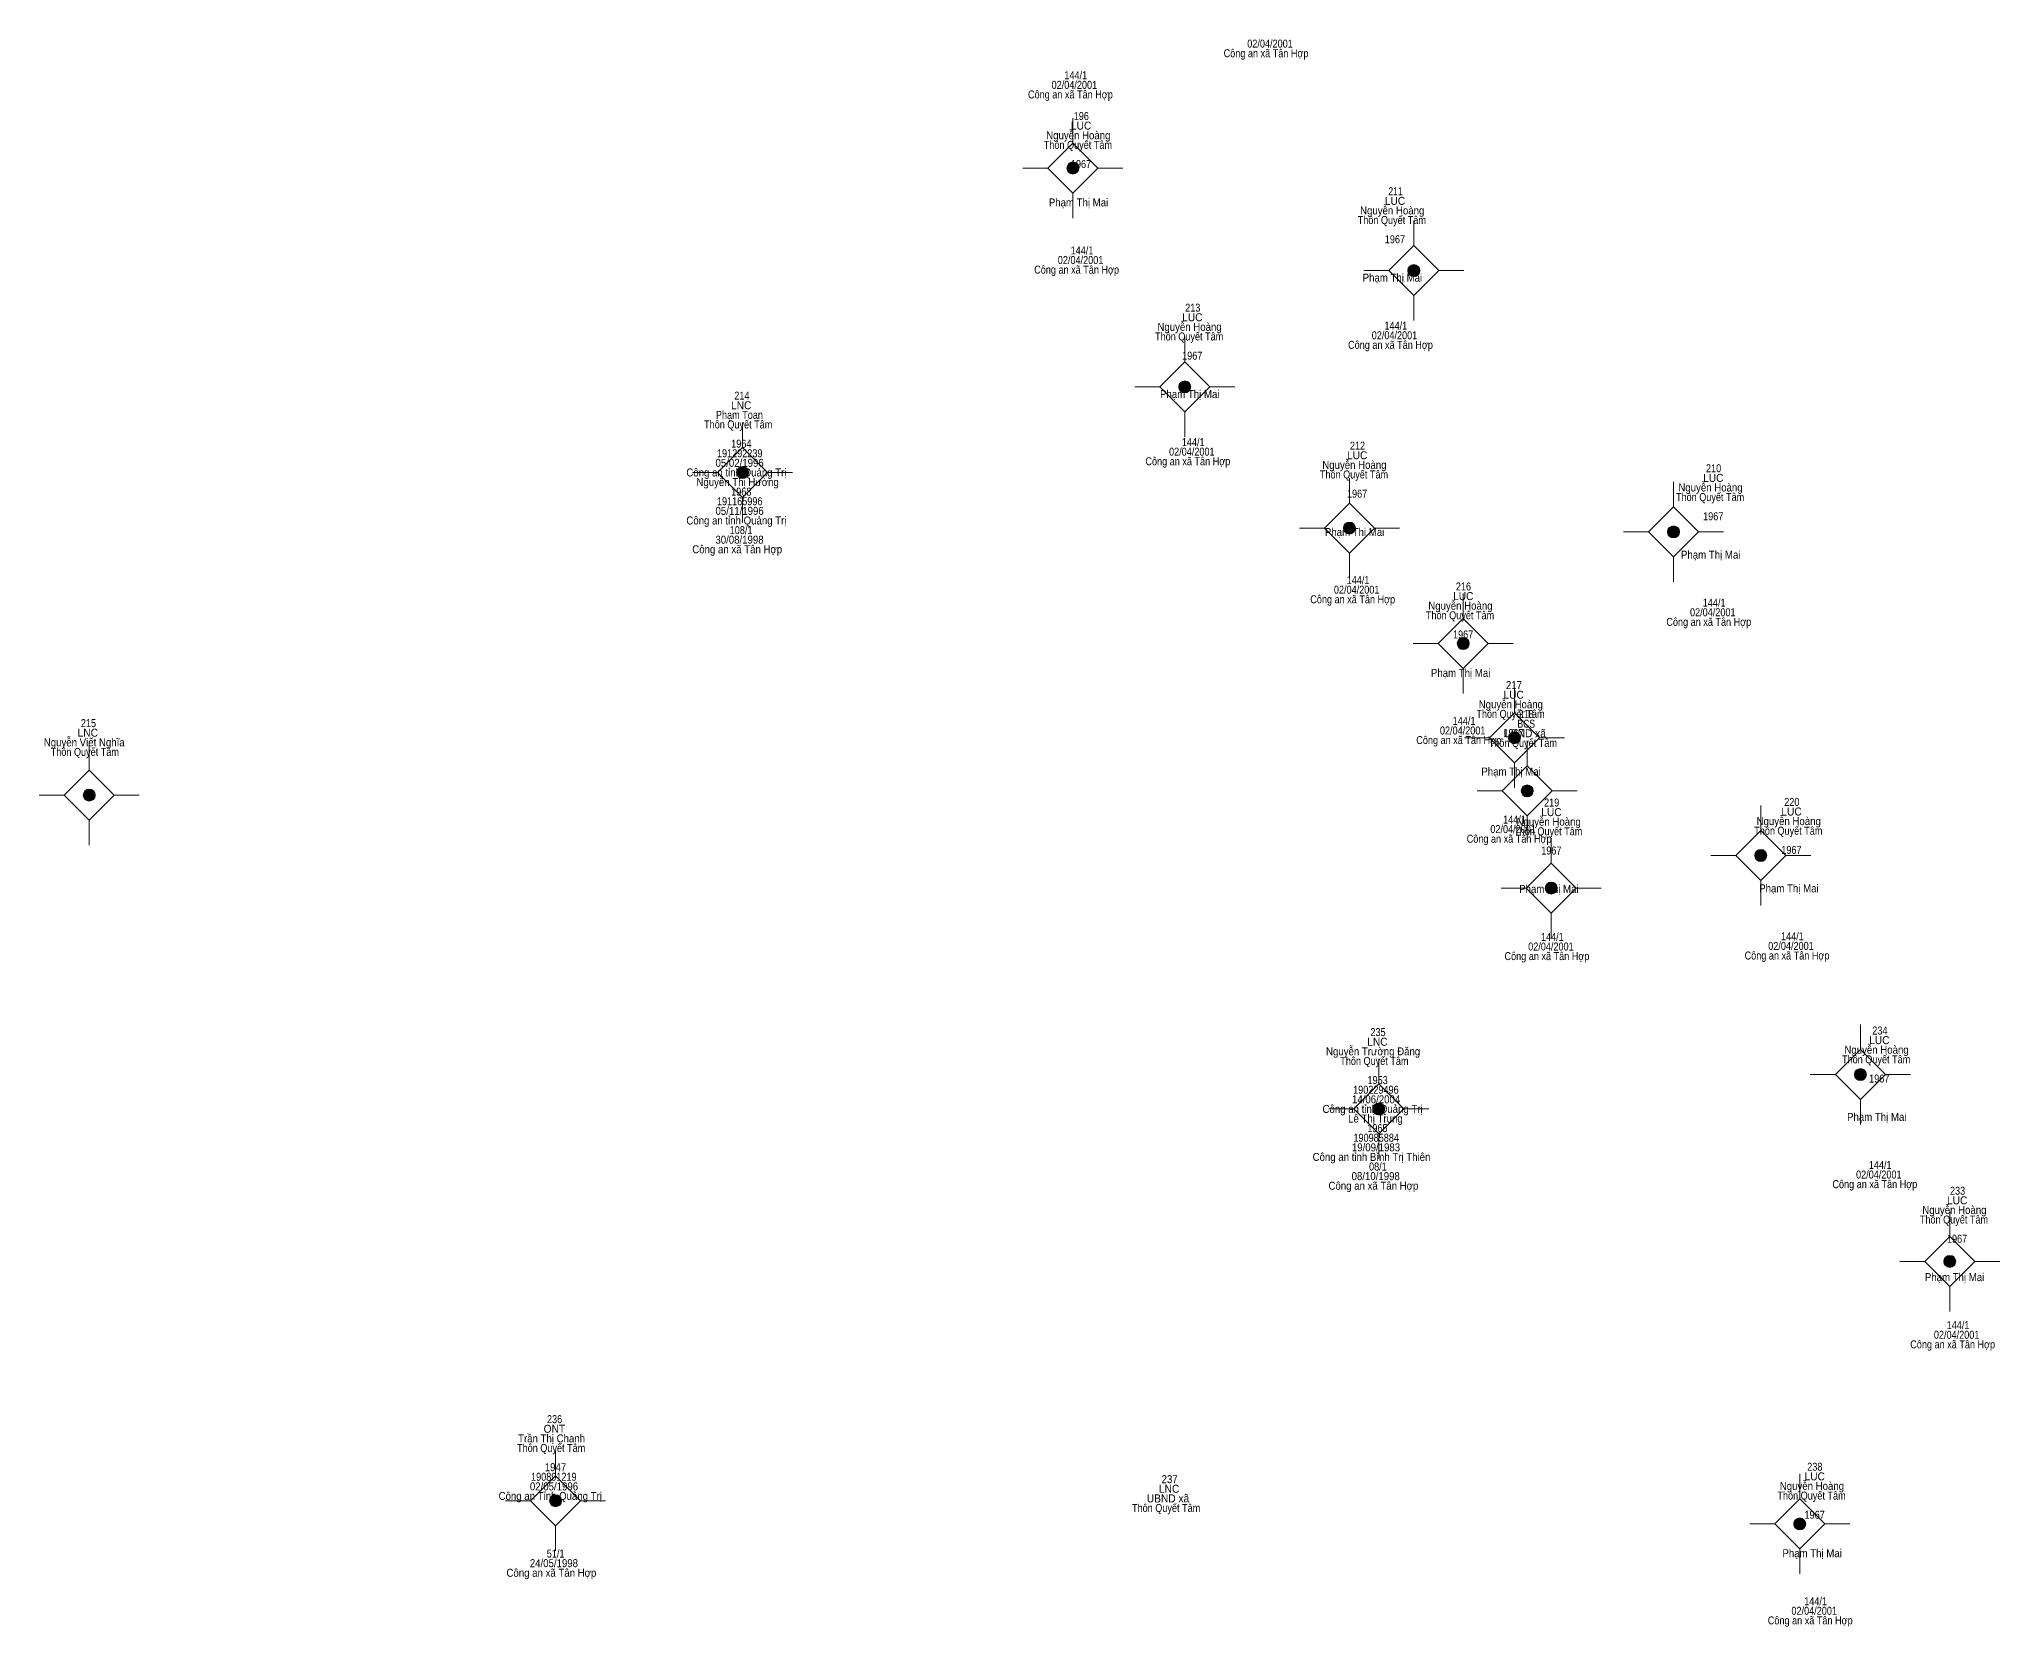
# Model space of a CAD drawing. Header units: metres. Extents: x 550999 to 552168, y 1840994 to 1841978.
# Drawn here: x 550998.9 to 551096.9, y 1841242 to 1841321.4 of the extents above; entities that cross this region are included whole.
import ezdxf
from ezdxf.enums import TextEntityAlignment as Align

# ---------------------------------------------------------------- set-up
doc = ezdxf.new("R2010")
doc.units = ezdxf.units.M
doc.header["$LTSCALE"] = 0.16
doc.layers.add('11', color=7, linetype='Continuous', lineweight=13)
doc.layers.add('15', color=7, linetype='Continuous')

msp = doc.modelspace()

# ---------------------------------------------------------------- hatches: boundary and pattern name
at = {"layer": '11'}
for points in [[(551050.8895, 1841314.96, 1), (551050.2895, 1841314.96, 1)], [(551067.9295, 1841309.83, 1), (551067.3295, 1841309.83, 1)], [(551056.4795, 1841304.02, 1), (551055.8795, 1841304.02, 1)], [(551034.3795, 1841299.74, 1), (551033.7795, 1841299.74, 1)], [(551064.7095, 1841296.96, 1), (551064.1095, 1841296.96, 1)], [(551080.9095, 1841296.77, 1), (551080.3095, 1841296.77, 1)], [(551070.3995, 1841291.19, 1), (551069.7995, 1841291.19, 1)], [(551072.9595, 1841286.48, 1), (551072.3595, 1841286.48, 1)], [(551001.7195, 1841283.61, 1), (551001.1195, 1841283.61, 1)], [(551073.5995, 1841283.82, 1), (551072.9995, 1841283.82, 1)], [(551085.2695, 1841280.59, 1), (551084.6695, 1841280.59, 1)], [(551074.7995, 1841278.96, 1), (551074.1995, 1841278.96, 1)], [(551090.2495, 1841269.64, 1), (551089.6495, 1841269.64, 1)], [(551066.1795, 1841267.92, 1), (551065.5795, 1841267.92, 1)], [(551094.7195, 1841260.3, 1), (551094.1195, 1841260.3, 1)], [(551025.0295, 1841248.33, 1), (551024.4295, 1841248.33, 1)], [(551087.2195, 1841247.17, 1), (551086.6195, 1841247.17, 1)]]:
    msp.add_hatch(color=256, dxfattribs=at).paths.add_polyline_path(points)

# ---------------------------------------------------------------- linework, layer by layer
for p, q in [((551050.59, 1841317.46), (551050.59, 1841316.21)), ((551049.34, 1841314.96), (551048.09, 1841314.96)), ((551053.09, 1841314.96), (551051.84, 1841314.96)), ((551050.59, 1841313.71), (551050.59, 1841312.46)), ((551067.63, 1841312.33), (551067.63, 1841311.08)), ((551066.38, 1841309.83), (551065.13, 1841309.83)), ((551070.13, 1841309.83), (551068.88, 1841309.83)), ((551067.63, 1841308.58), (551067.63, 1841307.33)), ((551056.18, 1841306.52), (551056.18, 1841305.27)), ((551054.93, 1841304.02), (551053.68, 1841304.02)), ((551058.68, 1841304.02), (551057.43, 1841304.02)), ((551056.18, 1841302.77), (551056.18, 1841301.52)), ((551034.08, 1841302.24), (551034.08, 1841300.99)), ((551032.83, 1841299.74), (551031.58, 1841299.74)), ((551036.58, 1841299.74), (551035.33, 1841299.74)), ((551064.41, 1841299.46), (551064.41, 1841298.21)), ((551034.08, 1841298.49), (551034.08, 1841297.24)), ((551080.61, 1841299.27), (551080.61, 1841298.02)), ((551063.16, 1841296.96), (551061.91, 1841296.96)), ((551066.91, 1841296.96), (551065.66, 1841296.96)), ((551079.36, 1841296.77), (551078.11, 1841296.77)), ((551083.11, 1841296.77), (551081.86, 1841296.77)), ((551064.41, 1841295.71), (551064.41, 1841294.46)), ((551080.61, 1841295.52), (551080.61, 1841294.27)), ((551070.1, 1841293.69), (551070.1, 1841292.44)), ((551068.85, 1841291.19), (551067.6, 1841291.19)), ((551072.6, 1841291.19), (551071.35, 1841291.19)), ((551070.1, 1841289.94), (551070.1, 1841288.69)), ((551072.66, 1841288.98), (551072.66, 1841287.73)), ((551001.42, 1841286.11), (551001.42, 1841284.86)), ((551071.41, 1841286.48), (551070.16, 1841286.48)), ((551073.3, 1841286.32), (551073.3, 1841285.07)), ((551075.16, 1841286.48), (551073.91, 1841286.48)), ((551072.66, 1841285.23), (551072.66, 1841283.98)), ((551072.05, 1841283.82), (551070.8, 1841283.82)), ((551075.8, 1841283.82), (551074.55, 1841283.82)), ((551000.17, 1841283.61), (550998.92, 1841283.61)), ((551003.92, 1841283.61), (551002.67, 1841283.61)), ((551084.97, 1841283.09), (551084.97, 1841281.84)), ((551001.42, 1841282.36), (551001.42, 1841281.11)), ((551073.3, 1841282.57), (551073.3, 1841281.32)), ((551074.5, 1841281.46), (551074.5, 1841280.21)), ((551083.72, 1841280.59), (551082.47, 1841280.59)), ((551087.47, 1841280.59), (551086.22, 1841280.59)), ((551073.25, 1841278.96), (551072, 1841278.96)), ((551077, 1841278.96), (551075.75, 1841278.96)), ((551084.97, 1841279.34), (551084.97, 1841278.09)), ((551074.5, 1841277.71), (551074.5, 1841276.46)), ((551089.95, 1841272.14), (551089.95, 1841270.89)), ((551065.88, 1841270.42), (551065.88, 1841269.17)), ((551088.7, 1841269.64), (551087.45, 1841269.64)), ((551092.45, 1841269.64), (551091.2, 1841269.64)), ((551089.95, 1841268.39), (551089.95, 1841267.14)), ((551064.63, 1841267.92), (551063.38, 1841267.92)), ((551068.38, 1841267.92), (551067.13, 1841267.92)), ((551065.88, 1841266.67), (551065.88, 1841265.42)), ((551094.42, 1841262.8), (551094.42, 1841261.55)), ((551093.17, 1841260.3), (551091.92, 1841260.3)), ((551096.92, 1841260.3), (551095.67, 1841260.3)), ((551094.42, 1841259.05), (551094.42, 1841257.8)), ((551024.73, 1841250.83), (551024.73, 1841249.58)), ((551086.92, 1841249.67), (551086.92, 1841248.42)), ((551023.48, 1841248.33), (551022.23, 1841248.33)), ((551027.23, 1841248.33), (551025.98, 1841248.33)), ((551024.73, 1841247.08), (551024.73, 1841245.83)), ((551085.67, 1841247.17), (551084.42, 1841247.17)), ((551089.42, 1841247.17), (551088.17, 1841247.17)), ((551086.92, 1841245.92), (551086.92, 1841244.67))]:
    msp.add_line(p, q, dxfattribs=at)
for points in [[(551050.59, 1841316.21), (551049.34, 1841314.96), (551050.59, 1841313.71), (551051.84, 1841314.96)], [(551067.63, 1841311.08), (551066.38, 1841309.83), (551067.63, 1841308.58), (551068.88, 1841309.83)], [(551056.18, 1841305.27), (551054.93, 1841304.02), (551056.18, 1841302.77), (551057.43, 1841304.02)], [(551034.08, 1841300.99), (551032.83, 1841299.74), (551034.08, 1841298.49), (551035.33, 1841299.74)], [(551064.41, 1841298.21), (551063.16, 1841296.96), (551064.41, 1841295.71), (551065.66, 1841296.96)], [(551080.61, 1841298.02), (551079.36, 1841296.77), (551080.61, 1841295.52), (551081.86, 1841296.77)], [(551070.1, 1841292.44), (551068.85, 1841291.19), (551070.1, 1841289.94), (551071.35, 1841291.19)], [(551072.66, 1841287.73), (551071.41, 1841286.48), (551072.66, 1841285.23), (551073.91, 1841286.48)], [(551001.42, 1841284.86), (551000.17, 1841283.61), (551001.42, 1841282.36), (551002.67, 1841283.61)], [(551073.3, 1841285.07), (551072.05, 1841283.82), (551073.3, 1841282.57), (551074.55, 1841283.82)], [(551084.97, 1841281.84), (551083.72, 1841280.59), (551084.97, 1841279.34), (551086.22, 1841280.59)], [(551074.5, 1841280.21), (551073.25, 1841278.96), (551074.5, 1841277.71), (551075.75, 1841278.96)], [(551089.95, 1841270.89), (551088.7, 1841269.64), (551089.95, 1841268.39), (551091.2, 1841269.64)], [(551065.88, 1841269.17), (551064.63, 1841267.92), (551065.88, 1841266.67), (551067.13, 1841267.92)], [(551094.42, 1841261.55), (551093.17, 1841260.3), (551094.42, 1841259.05), (551095.67, 1841260.3)], [(551024.73, 1841249.58), (551023.48, 1841248.33), (551024.73, 1841247.08), (551025.98, 1841248.33)], [(551086.92, 1841248.42), (551085.67, 1841247.17), (551086.92, 1841245.92), (551088.17, 1841247.17)]]:
    msp.add_lwpolyline(points, close=True, dxfattribs=at)
for centre in [(551050.5895, 1841314.96), (551067.6295, 1841309.83), (551056.1795, 1841304.02), (551034.0795, 1841299.74), (551064.4095, 1841296.96), (551080.6095, 1841296.77), (551070.0995, 1841291.19), (551072.6595, 1841286.48), (551001.4195, 1841283.61), (551073.2995, 1841283.82), (551084.9695, 1841280.59), (551074.4995, 1841278.96), (551089.9495, 1841269.64), (551065.8795, 1841267.92), (551094.4195, 1841260.3), (551024.7295, 1841248.33), (551086.9195, 1841247.17)]:
    msp.add_circle(centre, 0.3, dxfattribs=at)

# ---------------------------------------------------------------- texts
at = {"layer": '15'}
for s, width, p in [(' 02/04/2001', 0.85, (551060.38, 1841320.98)), (' Công an xã Tân Hợp ', 0.85, (551060.245, 1841320.5)), (' 02/04/2001', 0.85, (551050.6, 1841318.92)), (' 144/1', 0.85, (551050.67, 1841319.4)), (' Công an xã Tân Hợp ', 0.85, (551050.465, 1841318.44)), ('LUC', 0.95, (551051, 1841316.88)), ('196', 0.85, (551051.01, 1841317.36)), ('Thôn Quyết Tâm', 0.85, (551050.84, 1841315.92)), ('Nguyễn Hoàng', 0.9, (551050.86, 1841316.4)), ('1967', 0.85, (551050.995, 1841314.96)), ('Phạm Thị Mai', 0.9, (551050.87, 1841313.04)), ('LUC', 0.95, (551066.69, 1841313.12)), ('211', 0.8, (551066.715, 1841313.6)), ('Thôn Quyết Tâm', 0.85, (551066.53, 1841312.16)), ('Nguyễn Hoàng', 0.9, (551066.55, 1841312.64)), ('1967', 0.85, (551066.685, 1841311.2)), (' 02/04/2001', 0.85, (551050.91, 1841310.16)), (' 144/1', 0.85, (551050.98, 1841310.64)), (' Công an xã Tân Hợp ', 0.85, (551050.775, 1841309.68)), ('Phạm Thị Mai', 0.9, (551066.56, 1841309.28)), ('Nguyễn Hoàng', 0.9, (551056.42, 1841306.82)), ('LUC', 0.95, (551056.56, 1841307.3)), ('213', 0.85, (551056.58, 1841307.78)), (' 144/1', 0.85, (551066.67, 1841306.88)), ('Thôn Quyết Tâm', 0.85, (551056.4, 1841306.34)), (' Công an xã Tân Hợp ', 0.85, (551066.465, 1841305.92)), (' 02/04/2001', 0.85, (551066.6, 1841306.4)), ('1967', 0.85, (551056.555, 1841305.38)), ('214', 0.85, (551034.045, 1841303.38)), ('Phạm Thị Mai', 0.9, (551056.43, 1841303.46)), ('Phạm Toan', 0.85, (551033.92, 1841302.42)), ('LNC', 0.95, (551034.01, 1841302.9)), ('Thôn Quyết Tâm', 0.85, (551033.86, 1841301.94)), (' 144/1', 0.85, (551056.54, 1841301.06)), ('05/02/1996', 0.9, (551033.93, 1841300.02)), ('191292239', 0.85, (551033.935, 1841300.5)), ('1964', 0.85, (551034.015, 1841300.98)), (' Công an xã Tân Hợp ', 0.85, (551056.335, 1841300.1)), (' 02/04/2001', 0.85, (551056.47, 1841300.58)), ('LUC', 0.95, (551064.8, 1841300.4)), ('212', 0.85, (551064.815, 1841300.88)), ('Công an tỉnh Quảng Trị', 0.9, (551033.77, 1841299.54)), ('Nguyễn Thị Hường', 0.9, (551033.83, 1841299.06)), ('Thôn Quyết Tâm', 0.85, (551064.64, 1841299.44)), ('Nguyễn Hoàng', 0.9, (551064.66, 1841299.92)), ('LUC', 0.95, (551082.6, 1841299.27)), ('210', 0.85, (551082.615, 1841299.75)), ('191165996', 0.85, (551033.935, 1841298.1)), ('1968', 0.85, (551034.015, 1841298.58)), ('1967', 0.85, (551064.795, 1841298.48)), ('Thôn Quyết Tâm', 0.85, (551082.44, 1841298.31)), ('Nguyễn Hoàng', 0.9, (551082.46, 1841298.79)), ('Công an tỉnh Quảng Trị', 0.9, (551033.77, 1841297.14)), ('05/11/1996', 0.9, (551033.93, 1841297.62)), ('1967', 0.85, (551082.595, 1841297.35)), ('30/08/1998', 0.9, (551033.925, 1841296.18)), ('108/1', 0.85, (551034.005, 1841296.66)), ('Phạm Thị Mai', 0.9, (551064.67, 1841296.56)), ('Công an xã Tân Hợp', 0.9, (551033.81, 1841295.7)), ('Phạm Thị Mai', 0.9, (551082.47, 1841295.43)), (' 144/1', 0.85, (551064.78, 1841294.16)), (' Công an xã Tân Hợp ', 0.85, (551064.575, 1841293.2)), (' 02/04/2001', 0.85, (551064.71, 1841293.68)), ('LUC', 0.95, (551070.1, 1841293.36)), ('216', 0.85, (551070.11, 1841293.84)), ('Thôn Quyết Tâm', 0.85, (551069.94, 1841292.4)), ('Nguyễn Hoàng', 0.9, (551069.96, 1841292.88)), (' 02/04/2001', 0.85, (551082.51, 1841292.55)), (' 144/1', 0.85, (551082.58, 1841293.03)), ('1967', 0.85, (551070.095, 1841291.44)), (' Công an xã Tân Hợp ', 0.85, (551082.375, 1841292.07)), ('Phạm Thị Mai', 0.9, (551069.97, 1841289.52)), ('LUC', 0.95, (551072.62, 1841288.43)), ('217', 0.9, (551072.635, 1841288.91)), ('Thôn Quyết Tâm', 0.85, (551072.46, 1841287.47)), ('Nguyễn Hoàng', 0.9, (551072.48, 1841287.95)), ('218', 0.85, (551073.245, 1841287.46)), ('LNC', 0.95, (551001.35, 1841286.53)), ('215', 0.85, (551001.38, 1841287.01)), (' 02/04/2001', 0.85, (551070.01, 1841286.64)), (' 144/1', 0.85, (551070.08, 1841287.12)), ('1967', 0.85, (551072.615, 1841286.51)), ('UBND xã', 0.95, (551073.175, 1841286.5)), ('BCS', 0.8, (551073.25, 1841286.98)), ('Nguyễn Viết Nghĩa', 0.9, (551001.17, 1841286.05)), ('Thôn Quyết Tâm', 0.85, (551001.2, 1841285.57)), (' Công an xã Tân Hợp ', 0.85, (551069.875, 1841286.16)), ('Thôn Quyết Tâm', 0.85, (551073.08, 1841286.02)), ('Phạm Thị Mai', 0.9, (551072.49, 1841284.59)), ('LUC', 0.95, (551074.51, 1841282.56)), ('219', 0.85, (551074.52, 1841283.04)), ('LUC', 0.95, (551086.51, 1841282.59)), ('220', 0.85, (551086.525, 1841283.07)), (' 02/04/2001', 0.85, (551072.53, 1841281.71)), (' 144/1', 0.85, (551072.6, 1841282.19)), ('Thôn Quyết Tâm', 0.85, (551074.35, 1841281.6)), ('Nguyễn Hoàng', 0.9, (551074.37, 1841282.08)), ('Thôn Quyết Tâm', 0.85, (551086.35, 1841281.63)), ('Nguyễn Hoàng', 0.9, (551086.37, 1841282.11)), (' Công an xã Tân Hợp ', 0.85, (551072.395, 1841281.23)), ('1967', 0.85, (551074.505, 1841280.64)), ('1967', 0.85, (551086.505, 1841280.67)), ('Phạm Thị Mai', 0.9, (551074.38, 1841278.72)), ('Phạm Thị Mai', 0.9, (551086.38, 1841278.75)), (' 02/04/2001', 0.85, (551074.42, 1841275.84)), (' 144/1', 0.85, (551074.49, 1841276.32)), (' 02/04/2001', 0.85, (551086.42, 1841275.87)), (' 144/1', 0.85, (551086.49, 1841276.35)), (' Công an xã Tân Hợp ', 0.85, (551074.285, 1841275.36)), (' Công an xã Tân Hợp ', 0.85, (551086.285, 1841275.39)), ('234', 0.85, (551090.925, 1841271.64)), ('Nguyễn Trường Đăng', 0.9, (551065.595, 1841270.6)), ('LNC', 0.95, (551065.81, 1841271.08)), ('235', 0.85, (551065.84, 1841271.56)), ('Nguyễn Hoàng', 0.9, (551090.76, 1841270.68)), ('LUC', 0.95, (551090.9, 1841271.16)), ('Thôn Quyết Tâm', 0.85, (551065.66, 1841270.12)), ('Thôn Quyết Tâm', 0.85, (551090.74, 1841270.2)), ('190229496', 0.85, (551065.735, 1841268.68)), ('1953', 0.85, (551065.82, 1841269.16)), ('1967', 0.85, (551090.895, 1841269.24)), ('Công an tỉnh Quảng Trị', 0.9, (551065.57, 1841267.72)), ('14/06/2004', 0.9, (551065.745, 1841268.2)), ('Lê Thị Trung', 0.9, (551065.71, 1841267.24)), ('1965', 0.85, (551065.81, 1841266.76)), ('Phạm Thị Mai', 0.9, (551090.77, 1841267.32)), ('19/09/1983', 0.9, (551065.74, 1841265.8)), ('190985884', 0.85, (551065.75, 1841266.28)), ('Công an tỉnh Bình Trị Thiên', 0.9, (551065.515, 1841265.32)), ('08/1', 0.85, (551065.835, 1841264.84)), (' 144/1', 0.85, (551090.88, 1841264.92)), ('Công an xã Tân Hợp', 0.9, (551065.61, 1841263.88)), ('08/10/1998', 0.9, (551065.725, 1841264.36)), (' Công an xã Tân Hợp ', 0.85, (551090.675, 1841263.96)), (' 02/04/2001', 0.85, (551090.81, 1841264.44)), ('LUC', 0.95, (551094.79, 1841263.15)), ('233', 0.85, (551094.81, 1841263.63)), ('Thôn Quyết Tâm', 0.85, (551094.63, 1841262.19)), ('Nguyễn Hoàng', 0.9, (551094.65, 1841262.67)), ('1967', 0.85, (551094.785, 1841261.23)), ('Phạm Thị Mai', 0.9, (551094.66, 1841259.31)), (' 144/1', 0.85, (551094.77, 1841256.91)), (' Công an xã Tân Hợp ', 0.85, (551094.565, 1841255.95)), (' 02/04/2001', 0.85, (551094.7, 1841256.43)), ('236', 0.85, (551024.68, 1841252.21)), ('Trần Thị Chanh', 0.9, (551024.53, 1841251.25)), ('ONT', 0.95, (551024.67, 1841251.73)), ('Thôn Quyết Tâm', 0.85, (551024.51, 1841250.77)), (' 190891219', 0.85, (551024.58, 1841249.33)), (' 1947', 0.9, (551024.66, 1841249.81)), ('237', 0.9, (551055.425, 1841249.21)), ('LUC', 0.95, (551087.67, 1841249.35)), ('238', 0.85, (551087.675, 1841249.83)), (' Công an Tỉnh Quảng Trị', 0.9, (551024.4, 1841248.37)), (' 02/05/1996', 0.9, (551024.585, 1841248.85)), ('UBND xã', 0.95, (551055.345, 1841248.25)), ('LNC', 0.95, (551055.4, 1841248.73)), ('Thôn Quyết Tâm', 0.85, (551087.51, 1841248.39)), ('Nguyễn Hoàng', 0.9, (551087.53, 1841248.87)), ('Thôn Quyết Tâm', 0.85, (551055.25, 1841247.77)), ('1967', 0.85, (551087.665, 1841247.43)), (' 51/1', 0.85, (551024.67, 1841245.49)), ('Phạm Thị Mai', 0.9, (551087.54, 1841245.51)), (' Công an xã Tân Hợp', 0.9, (551024.455, 1841244.53)), (' 24/05/1998', 0.9, (551024.58, 1841245.01)), (' 02/04/2001', 0.85, (551087.58, 1841242.63)), (' 144/1', 0.85, (551087.65, 1841243.11)), (' Công an xã Tân Hợp ', 0.85, (551087.445, 1841242.15))]:
    msp.add_text(s, height=0.4, dxfattribs=dict(at, width=width)).set_placement(p, align=Align.CENTER)

doc.saveas('drawing.dxf')
